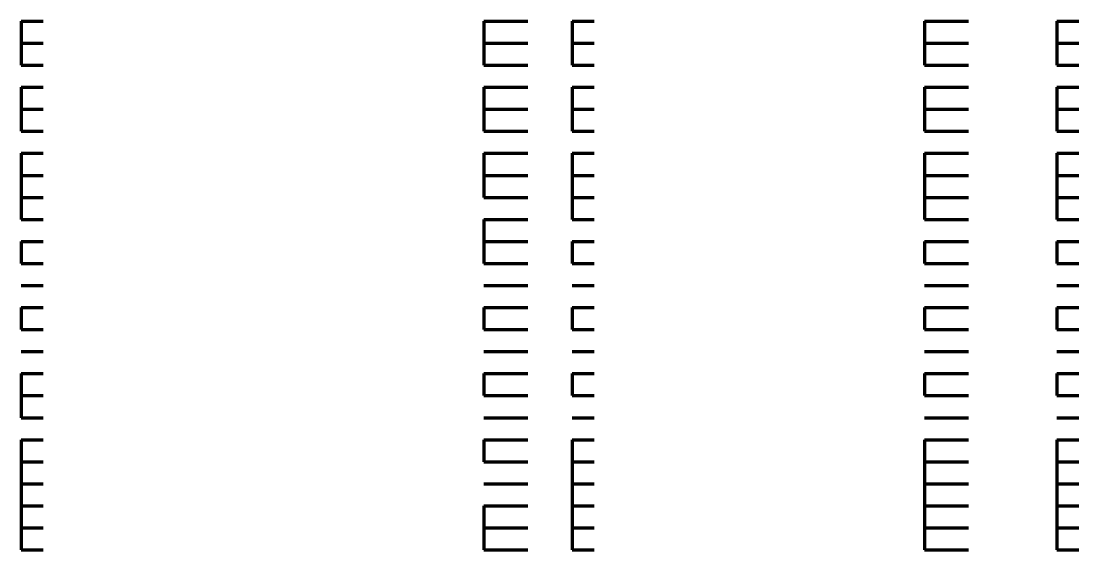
# Model space of a CAD drawing. Header units: inches. Extents: x 16 to 776, y 37 to 575.
# Drawn here: x 654.17 to 662.17, y 338.83 to 342.83 of the extents above; entities that cross this region are included whole.
import ezdxf

# ---------------------------------------------------------------- set-up
doc = ezdxf.new("R2010")
doc.units = ezdxf.units.IN
doc.header["$MEASUREMENT"] = 0
doc.layers.add('P', color=250, linetype='CONTINUOUS', lineweight=100)

msp = doc.modelspace()

# ---------------------------------------------------------------- linework, layer by layer
at = {"layer": 'P', "color": 0, "linetype": 'Continuous'}
for points in [[(654.1667, 342.8333), (654.1667, 342.8333)], [(654.1667, 342.8333), (654.3333, 342.8333)], [(654.1667, 342.8333), (654.1667, 342.6667)], [(654.1667, 342.8333), (654.3333, 342.8333)], [(654.1667, 342.8333), (654.1667, 342.8333)], [(657.6667, 342.8333), (657.8333, 342.8333)], [(657.6667, 342.8333), (657.6667, 342.6667)], [(657.6667, 342.8333), (657.8333, 342.8333)], [(657.8333, 342.8333), (658, 342.8333)], [(657.8333, 342.8333), (658, 342.8333)], [(658.3333, 342.8333), (658.5, 342.8333)], [(658.3333, 342.8333), (658.3333, 342.6667)], [(658.3333, 342.8333), (658.5, 342.8333)], [(658.5, 342.8333), (658.5, 342.8333)], [(658.5, 342.8333), (658.5, 342.8333)], [(661, 342.8333), (661.1667, 342.8333)], [(661, 342.8333), (661, 342.6667)], [(661, 342.8333), (661.1667, 342.8333)], [(661.1667, 342.8333), (661.3333, 342.8333)], [(661.1667, 342.8333), (661.3333, 342.8333)], [(662, 342.8333), (662, 342.8333)], [(662, 342.8333), (662.1667, 342.8333)], [(662, 342.8333), (662, 342.6667)], [(662, 342.8333), (662.1667, 342.8333)], [(662, 342.8333), (662, 342.8333)], [(654.1667, 342.6667), (654.1667, 342.6667)], [(654.1667, 342.6667), (654.3333, 342.6667)], [(654.1667, 342.6667), (654.1667, 342.6667)], [(654.1667, 342.6667), (654.1667, 342.6667)], [(654.1667, 342.6667), (654.3333, 342.6667)], [(654.1667, 342.6667), (654.3333, 342.6667)], [(654.1667, 342.6667), (654.1667, 342.6667)], [(654.1667, 342.6667), (654.1667, 342.5)], [(654.1667, 342.6667), (654.3333, 342.6667)], [(654.1667, 342.6667), (654.1667, 342.6667)], [(657.6667, 342.6667), (657.8333, 342.6667)], [(657.6667, 342.6667), (657.6667, 342.6667)], [(657.6667, 342.6667), (657.8333, 342.6667)], [(657.6667, 342.6667), (657.8333, 342.6667)], [(657.6667, 342.6667), (657.6667, 342.5)], [(657.6667, 342.6667), (657.8333, 342.6667)], [(657.8333, 342.6667), (658, 342.6667)], [(657.8333, 342.6667), (658, 342.6667)], [(657.8333, 342.6667), (658, 342.6667)], [(657.8333, 342.6667), (658, 342.6667)], [(658.3333, 342.6667), (658.5, 342.6667)], [(658.3333, 342.6667), (658.3333, 342.6667)], [(658.3333, 342.6667), (658.5, 342.6667)], [(658.3333, 342.6667), (658.5, 342.6667)], [(658.3333, 342.6667), (658.3333, 342.5)], [(658.3333, 342.6667), (658.5, 342.6667)], [(658.5, 342.6667), (658.5, 342.6667)], [(658.5, 342.6667), (658.5, 342.6667)], [(658.5, 342.6667), (658.5, 342.6667)], [(658.5, 342.6667), (658.5, 342.6667)], [(661, 342.6667), (661.1667, 342.6667)], [(661, 342.6667), (661, 342.6667)], [(661, 342.6667), (661.1667, 342.6667)], [(661, 342.6667), (661.1667, 342.6667)], [(661, 342.6667), (661, 342.5)], [(661, 342.6667), (661.1667, 342.6667)], [(661.1667, 342.6667), (661.3333, 342.6667)], [(661.1667, 342.6667), (661.3333, 342.6667)], [(661.1667, 342.6667), (661.3333, 342.6667)], [(661.1667, 342.6667), (661.3333, 342.6667)], [(662, 342.6667), (662, 342.6667)], [(662, 342.6667), (662.1667, 342.6667)], [(662, 342.6667), (662, 342.6667)], [(662, 342.6667), (662, 342.6667)], [(662, 342.6667), (662.1667, 342.6667)], [(662, 342.6667), (662.1667, 342.6667)], [(662, 342.6667), (662, 342.6667)], [(662, 342.6667), (662, 342.5)], [(662, 342.6667), (662.1667, 342.6667)], [(662, 342.6667), (662, 342.6667)], [(654.1667, 342.5), (654.1667, 342.5)], [(654.1667, 342.5), (654.3333, 342.5)], [(654.1667, 342.5), (654.3333, 342.5)], [(654.1667, 342.5), (654.1667, 342.5)], [(657.6667, 342.5), (657.8333, 342.5)], [(657.6667, 342.5), (657.8333, 342.5)], [(657.8333, 342.5), (658, 342.5)], [(657.8333, 342.5), (658, 342.5)], [(658.3333, 342.5), (658.5, 342.5)], [(658.3333, 342.5), (658.5, 342.5)], [(658.5, 342.5), (658.5, 342.5)], [(658.5, 342.5), (658.5, 342.5)], [(661, 342.5), (661.1667, 342.5)], [(661, 342.5), (661.1667, 342.5)], [(661.1667, 342.5), (661.3333, 342.5)], [(661.1667, 342.5), (661.3333, 342.5)], [(662, 342.5), (662, 342.5)], [(662, 342.5), (662.1667, 342.5)], [(662, 342.5), (662.1667, 342.5)], [(662, 342.5), (662, 342.5)], [(654.1667, 342.3333), (654.1667, 342.3333)], [(654.1667, 342.3333), (654.3333, 342.3333)], [(654.1667, 342.3333), (654.1667, 342.1667)], [(654.1667, 342.3333), (654.3333, 342.3333)], [(654.1667, 342.3333), (654.1667, 342.3333)], [(657.6667, 342.3333), (657.8333, 342.3333)], [(657.6667, 342.3333), (657.6667, 342.1667)], [(657.6667, 342.3333), (657.8333, 342.3333)], [(657.8333, 342.3333), (658, 342.3333)], [(657.8333, 342.3333), (658, 342.3333)], [(658.3333, 342.3333), (658.5, 342.3333)], [(658.3333, 342.3333), (658.3333, 342.1667)], [(658.3333, 342.3333), (658.5, 342.3333)], [(658.5, 342.3333), (658.5, 342.3333)], [(658.5, 342.3333), (658.5, 342.3333)], [(661, 342.3333), (661.1667, 342.3333)], [(661, 342.3333), (661, 342.1667)], [(661, 342.3333), (661.1667, 342.3333)], [(661.1667, 342.3333), (661.3333, 342.3333)], [(661.1667, 342.3333), (661.3333, 342.3333)], [(662, 342.3333), (662, 342.3333)], [(662, 342.3333), (662.1667, 342.3333)], [(662, 342.3333), (662, 342.1667)], [(662, 342.3333), (662.1667, 342.3333)], [(662, 342.3333), (662, 342.3333)], [(654.1667, 342.1667), (654.1667, 342.1667)], [(654.1667, 342.1667), (654.3333, 342.1667)], [(654.1667, 342.1667), (654.1667, 342.1667)], [(654.1667, 342.1667), (654.1667, 342.1667)], [(654.1667, 342.1667), (654.3333, 342.1667)], [(654.1667, 342.1667), (654.3333, 342.1667)], [(654.1667, 342.1667), (654.1667, 342.1667)], [(654.1667, 342.1667), (654.1667, 342)], [(654.1667, 342.1667), (654.3333, 342.1667)], [(654.1667, 342.1667), (654.1667, 342.1667)], [(657.6667, 342.1667), (657.8333, 342.1667)], [(657.6667, 342.1667), (657.6667, 342.1667)], [(657.6667, 342.1667), (657.8333, 342.1667)], [(657.6667, 342.1667), (657.8333, 342.1667)], [(657.6667, 342.1667), (657.6667, 342)], [(657.6667, 342.1667), (657.8333, 342.1667)], [(657.8333, 342.1667), (658, 342.1667)], [(657.8333, 342.1667), (658, 342.1667)], [(657.8333, 342.1667), (658, 342.1667)], [(657.8333, 342.1667), (658, 342.1667)], [(658.3333, 342.1667), (658.5, 342.1667)], [(658.3333, 342.1667), (658.3333, 342.1667)], [(658.3333, 342.1667), (658.5, 342.1667)], [(658.3333, 342.1667), (658.5, 342.1667)], [(658.3333, 342.1667), (658.3333, 342)], [(658.3333, 342.1667), (658.5, 342.1667)], [(658.5, 342.1667), (658.5, 342.1667)], [(658.5, 342.1667), (658.5, 342.1667)], [(658.5, 342.1667), (658.5, 342.1667)], [(658.5, 342.1667), (658.5, 342.1667)], [(661, 342.1667), (661.1667, 342.1667)], [(661, 342.1667), (661, 342.1667)], [(661, 342.1667), (661.1667, 342.1667)], [(661, 342.1667), (661.1667, 342.1667)], [(661, 342.1667), (661, 342)], [(661, 342.1667), (661.1667, 342.1667)], [(661.1667, 342.1667), (661.3333, 342.1667)], [(661.1667, 342.1667), (661.3333, 342.1667)], [(661.1667, 342.1667), (661.3333, 342.1667)], [(661.1667, 342.1667), (661.3333, 342.1667)], [(662, 342.1667), (662, 342.1667)], [(662, 342.1667), (662.1667, 342.1667)], [(662, 342.1667), (662, 342.1667)], [(662, 342.1667), (662, 342.1667)], [(662, 342.1667), (662.1667, 342.1667)], [(662, 342.1667), (662.1667, 342.1667)], [(662, 342.1667), (662, 342.1667)], [(662, 342.1667), (662, 342)], [(662, 342.1667), (662.1667, 342.1667)], [(662, 342.1667), (662, 342.1667)], [(654.1667, 342), (654.1667, 342)], [(654.1667, 342), (654.3333, 342)], [(654.1667, 342), (654.3333, 342)], [(654.1667, 342), (654.1667, 342)], [(654.1667, 342), (654.3333, 342)], [(654.1667, 342), (654.1667, 342)], [(657.6667, 342), (657.8333, 342)], [(657.6667, 342), (657.8333, 342)], [(657.8333, 342), (658, 342)], [(657.8333, 342), (658, 342)], [(658.3333, 342), (658.5, 342)], [(658.3333, 342), (658.5, 342)], [(658.5, 342), (658.5, 342)], [(658.5, 342), (658.5, 342)], [(661, 342), (661.1667, 342)], [(661, 342), (661.1667, 342)], [(661.1667, 342), (661.3333, 342)], [(661.1667, 342), (661.3333, 342)], [(662, 342), (662, 342)], [(662, 342), (662.1667, 342)], [(662, 342), (662.1667, 342)], [(662, 342), (662, 342)], [(654.1667, 341.8333), (654.1667, 341.8333)], [(654.1667, 341.8333), (654.3333, 341.8333)], [(654.1667, 341.8333), (654.1667, 341.8333)], [(654.1667, 341.8333), (654.3333, 341.8333)], [(654.1667, 341.8333), (654.1667, 341.8333)], [(654.1667, 341.8333), (654.3333, 341.8333)], [(654.1667, 341.8333), (654.3333, 341.8333)], [(654.1667, 341.8333), (654.1667, 341.8333)], [(654.1667, 341.8333), (654.1667, 341.6667)], [(654.1667, 341.8333), (654.3333, 341.8333)], [(654.1667, 341.8333), (654.1667, 341.8333)], [(657.6667, 341.8333), (657.8333, 341.8333)], [(657.6667, 341.8333), (657.6667, 341.8333)], [(657.6667, 341.8333), (657.8333, 341.8333)], [(657.6667, 341.8333), (657.8333, 341.8333)], [(657.6667, 341.8333), (657.6667, 341.6667)], [(657.6667, 341.8333), (657.8333, 341.8333)], [(657.8333, 341.8333), (658, 341.8333)], [(657.8333, 341.8333), (658, 341.8333)], [(657.8333, 341.8333), (658, 341.8333)], [(657.8333, 341.8333), (658, 341.8333)], [(658.3333, 341.8333), (658.5, 341.8333)], [(658.3333, 341.8333), (658.3333, 341.8333)], [(658.3333, 341.8333), (658.5, 341.8333)], [(658.3333, 341.8333), (658.5, 341.8333)], [(658.3333, 341.8333), (658.3333, 341.6667)], [(658.3333, 341.8333), (658.5, 341.8333)], [(658.5, 341.8333), (658.5, 341.8333)], [(658.5, 341.8333), (658.5, 341.8333)], [(658.5, 341.8333), (658.5, 341.8333)], [(658.5, 341.8333), (658.5, 341.8333)], [(661, 341.8333), (661.1667, 341.8333)], [(661, 341.8333), (661, 341.8333)], [(661, 341.8333), (661.1667, 341.8333)], [(661, 341.8333), (661.1667, 341.8333)], [(661, 341.8333), (661, 341.6667)], [(661, 341.8333), (661.1667, 341.8333)], [(661.1667, 341.8333), (661.3333, 341.8333)], [(661.1667, 341.8333), (661.3333, 341.8333)], [(661.1667, 341.8333), (661.3333, 341.8333)], [(661.1667, 341.8333), (661.3333, 341.8333)], [(662, 341.8333), (662, 341.8333)], [(662, 341.8333), (662.1667, 341.8333)], [(662, 341.8333), (662, 341.8333)], [(662, 341.8333), (662, 341.8333)], [(662, 341.8333), (662.1667, 341.8333)], [(662, 341.8333), (662.1667, 341.8333)], [(662, 341.8333), (662, 341.8333)], [(662, 341.8333), (662, 341.6667)], [(662, 341.8333), (662.1667, 341.8333)], [(662, 341.8333), (662, 341.8333)], [(654.1667, 341.6667), (654.1667, 341.6667)], [(654.1667, 341.6667), (654.3333, 341.6667)], [(654.1667, 341.6667), (654.1667, 341.5)], [(654.1667, 341.6667), (654.3333, 341.6667)], [(654.1667, 341.6667), (654.1667, 341.6667)], [(657.6667, 341.6667), (657.8333, 341.6667)], [(657.6667, 341.6667), (657.6667, 341.5)], [(657.6667, 341.6667), (657.8333, 341.6667)], [(657.8333, 341.6667), (658, 341.6667)], [(657.8333, 341.6667), (658, 341.6667)], [(658.3333, 341.6667), (658.5, 341.6667)], [(658.3333, 341.6667), (658.3333, 341.5)], [(658.3333, 341.6667), (658.5, 341.6667)], [(658.5, 341.6667), (658.5, 341.6667)], [(658.5, 341.6667), (658.5, 341.6667)], [(661, 341.6667), (661.1667, 341.6667)], [(661, 341.6667), (661, 341.5)], [(661, 341.6667), (661.1667, 341.6667)], [(661.1667, 341.6667), (661.3333, 341.6667)], [(661.1667, 341.6667), (661.3333, 341.6667)], [(662, 341.6667), (662, 341.6667)], [(662, 341.6667), (662.1667, 341.6667)], [(662, 341.6667), (662, 341.5)], [(662, 341.6667), (662.1667, 341.6667)], [(662, 341.6667), (662, 341.6667)], [(654.1667, 341.5), (654.1667, 341.5)], [(654.1667, 341.5), (654.3333, 341.5)], [(654.1667, 341.5), (654.1667, 341.3333)], [(654.1667, 341.5), (654.3333, 341.5)], [(654.1667, 341.5), (654.1667, 341.5)], [(657.6667, 341.5), (657.8333, 341.5)], [(657.6667, 341.5), (657.8333, 341.5)], [(657.6667, 341.5), (657.8333, 341.5)], [(657.8333, 341.5), (658, 341.5)], [(657.8333, 341.5), (658, 341.5)], [(657.8333, 341.5), (658, 341.5)], [(658.3333, 341.5), (658.5, 341.5)], [(658.3333, 341.5), (658.3333, 341.3333)], [(658.3333, 341.5), (658.5, 341.5)], [(658.5, 341.5), (658.5, 341.5)], [(658.5, 341.5), (658.5, 341.5)], [(661, 341.5), (661.1667, 341.5)], [(661, 341.5), (661, 341.3333)], [(661, 341.5), (661.1667, 341.5)], [(661.1667, 341.5), (661.3333, 341.5)], [(661.1667, 341.5), (661.3333, 341.5)], [(662, 341.5), (662, 341.5)], [(662, 341.5), (662.1667, 341.5)], [(662, 341.5), (662, 341.3333)], [(662, 341.5), (662.1667, 341.5)], [(662, 341.5), (662, 341.5)], [(654.1667, 341.3333), (654.1667, 341.3333)], [(654.1667, 341.3333), (654.3333, 341.3333)], [(654.1667, 341.3333), (654.1667, 341.3333)], [(654.1667, 341.3333), (654.3333, 341.3333)], [(654.1667, 341.3333), (654.3333, 341.3333)], [(654.1667, 341.3333), (654.1667, 341.3333)], [(654.1667, 341.3333), (654.1667, 341.3333)], [(654.1667, 341.3333), (654.3333, 341.3333)], [(654.1667, 341.3333), (654.3333, 341.3333)], [(654.1667, 341.3333), (654.1667, 341.3333)], [(654.1667, 341.3333), (654.3333, 341.3333)], [(654.1667, 341.3333), (654.1667, 341.3333)], [(657.6667, 341.3333), (657.8333, 341.3333)], [(657.6667, 341.3333), (657.8333, 341.3333)], [(657.6667, 341.3333), (657.8333, 341.3333)], [(657.6667, 341.3333), (657.8333, 341.3333)], [(657.6667, 341.3333), (657.6667, 341.1667)], [(657.6667, 341.3333), (657.8333, 341.3333)], [(657.8333, 341.3333), (658, 341.3333)], [(657.8333, 341.3333), (658, 341.3333)], [(657.8333, 341.3333), (658, 341.3333)], [(657.8333, 341.3333), (658, 341.3333)], [(657.8333, 341.3333), (658, 341.3333)], [(658.3333, 341.3333), (658.5, 341.3333)], [(658.3333, 341.3333), (658.5, 341.3333)], [(658.3333, 341.3333), (658.5, 341.3333)], [(658.3333, 341.3333), (658.5, 341.3333)], [(658.3333, 341.3333), (658.5, 341.3333)], [(658.3333, 341.3333), (658.5, 341.3333)], [(658.5, 341.3333), (658.5, 341.3333)], [(658.5, 341.3333), (658.5, 341.3333)], [(658.5, 341.3333), (658.5, 341.3333)], [(658.5, 341.3333), (658.5, 341.3333)], [(658.5, 341.3333), (658.5, 341.3333)], [(658.5, 341.3333), (658.5, 341.3333)], [(661, 341.3333), (661.1667, 341.3333)], [(661, 341.3333), (661.1667, 341.3333)], [(661, 341.3333), (661.1667, 341.3333)], [(661, 341.3333), (661.1667, 341.3333)], [(661, 341.3333), (661.1667, 341.3333)], [(661, 341.3333), (661.1667, 341.3333)], [(661.1667, 341.3333), (661.3333, 341.3333)], [(661.1667, 341.3333), (661.3333, 341.3333)], [(661.1667, 341.3333), (661.3333, 341.3333)], [(661.1667, 341.3333), (661.3333, 341.3333)], [(661.1667, 341.3333), (661.3333, 341.3333)], [(661.1667, 341.3333), (661.3333, 341.3333)], [(662, 341.3333), (662, 341.3333)], [(662, 341.3333), (662.1667, 341.3333)], [(662, 341.3333), (662, 341.3333)], [(662, 341.3333), (662.1667, 341.3333)], [(662, 341.3333), (662.1667, 341.3333)], [(662, 341.3333), (662, 341.3333)], [(662, 341.3333), (662, 341.3333)], [(662, 341.3333), (662.1667, 341.3333)], [(662, 341.3333), (662.1667, 341.3333)], [(662, 341.3333), (662, 341.3333)], [(662, 341.3333), (662.1667, 341.3333)], [(662, 341.3333), (662, 341.3333)], [(654.1667, 341.1667), (654.1667, 341.1667)], [(654.1667, 341.1667), (654.3333, 341.1667)], [(654.1667, 341.1667), (654.1667, 341)], [(654.1667, 341.1667), (654.3333, 341.1667)], [(654.1667, 341.1667), (654.1667, 341.1667)], [(657.6667, 341.1667), (657.8333, 341.1667)], [(657.6667, 341.1667), (657.6667, 341)], [(657.6667, 341.1667), (657.8333, 341.1667)], [(657.8333, 341.1667), (658, 341.1667)], [(657.8333, 341.1667), (658, 341.1667)], [(658.3333, 341.1667), (658.5, 341.1667)], [(658.3333, 341.1667), (658.3333, 341)], [(658.3333, 341.1667), (658.5, 341.1667)], [(658.5, 341.1667), (658.5, 341.1667)], [(658.5, 341.1667), (658.5, 341.1667)], [(661, 341.1667), (661.1667, 341.1667)], [(661, 341.1667), (661, 341)], [(661, 341.1667), (661.1667, 341.1667)], [(661.1667, 341.1667), (661.3333, 341.1667)], [(661.1667, 341.1667), (661.3333, 341.1667)], [(662, 341.1667), (662, 341.1667)], [(662, 341.1667), (662.1667, 341.1667)], [(662, 341.1667), (662, 341)], [(662, 341.1667), (662.1667, 341.1667)], [(662, 341.1667), (662, 341.1667)], [(654.1667, 341), (654.1667, 341)], [(654.1667, 341), (654.3333, 341)], [(654.1667, 341), (654.1667, 341)], [(654.1667, 341), (654.1667, 341)], [(654.1667, 341), (654.3333, 341)], [(654.1667, 341), (654.3333, 341)], [(654.1667, 341), (654.1667, 341)], [(654.1667, 341), (654.3333, 341)], [(654.1667, 341), (654.1667, 341)], [(654.1667, 341), (654.3333, 341)], [(654.1667, 341), (654.1667, 341)], [(657.6667, 341), (657.8333, 341)], [(657.6667, 341), (657.6667, 341)], [(657.6667, 341), (657.8333, 341)], [(657.6667, 341), (657.8333, 341)], [(657.6667, 341), (657.8333, 341)], [(657.6667, 341), (657.8333, 341)], [(657.8333, 341), (658, 341)], [(657.8333, 341), (658, 341)], [(657.8333, 341), (658, 341)], [(657.8333, 341), (658, 341)], [(657.8333, 341), (658, 341)], [(658.3333, 341), (658.5, 341)], [(658.3333, 341), (658.3333, 341)], [(658.3333, 341), (658.5, 341)], [(658.3333, 341), (658.5, 341)], [(658.3333, 341), (658.5, 341)], [(658.3333, 341), (658.5, 341)], [(658.5, 341), (658.5, 341)], [(658.5, 341), (658.5, 341)], [(658.5, 341), (658.5, 341)], [(658.5, 341), (658.5, 341)], [(658.5, 341), (658.5, 341)], [(661, 341), (661.1667, 341)], [(661, 341), (661, 341)], [(661, 341), (661.1667, 341)], [(661, 341), (661.1667, 341)], [(661, 341), (661.1667, 341)], [(661, 341), (661.1667, 341)], [(661.1667, 341), (661.3333, 341)], [(661.1667, 341), (661.3333, 341)], [(661.1667, 341), (661.3333, 341)], [(661.1667, 341), (661.3333, 341)], [(661.1667, 341), (661.3333, 341)], [(662, 341), (662, 341)], [(662, 341), (662.1667, 341)], [(662, 341), (662, 341)], [(662, 341), (662, 341)], [(662, 341), (662.1667, 341)], [(662, 341), (662.1667, 341)], [(662, 341), (662, 341)], [(662, 341), (662.1667, 341)], [(662, 341), (662, 341)], [(662, 341), (662.1667, 341)], [(662, 341), (662, 341)], [(654.1667, 340.8333), (654.1667, 340.8333)], [(654.1667, 340.8333), (654.3333, 340.8333)], [(654.1667, 340.8333), (654.1667, 340.8333)], [(654.1667, 340.8333), (654.3333, 340.8333)], [(654.1667, 340.8333), (654.3333, 340.8333)], [(654.1667, 340.8333), (654.1667, 340.8333)], [(657.6667, 340.8333), (657.8333, 340.8333)], [(657.6667, 340.8333), (657.8333, 340.8333)], [(657.6667, 340.8333), (657.8333, 340.8333)], [(657.8333, 340.8333), (658, 340.8333)], [(657.8333, 340.8333), (658, 340.8333)], [(657.8333, 340.8333), (658, 340.8333)], [(658.3333, 340.8333), (658.5, 340.8333)], [(658.3333, 340.8333), (658.5, 340.8333)], [(658.3333, 340.8333), (658.5, 340.8333)], [(658.5, 340.8333), (658.5, 340.8333)], [(658.5, 340.8333), (658.5, 340.8333)], [(658.5, 340.8333), (658.5, 340.8333)], [(661, 340.8333), (661.1667, 340.8333)], [(661, 340.8333), (661.1667, 340.8333)], [(661, 340.8333), (661.1667, 340.8333)], [(661.1667, 340.8333), (661.3333, 340.8333)], [(661.1667, 340.8333), (661.3333, 340.8333)], [(661.1667, 340.8333), (661.3333, 340.8333)], [(662, 340.8333), (662, 340.8333)], [(662, 340.8333), (662.1667, 340.8333)], [(662, 340.8333), (662, 340.8333)], [(662, 340.8333), (662.1667, 340.8333)], [(662, 340.8333), (662.1667, 340.8333)], [(662, 340.8333), (662, 340.8333)], [(654.1667, 340.6667), (654.1667, 340.6667)], [(654.1667, 340.6667), (654.3333, 340.6667)], [(654.1667, 340.6667), (654.1667, 340.5)], [(654.1667, 340.6667), (654.3333, 340.6667)], [(654.1667, 340.6667), (654.1667, 340.6667)], [(657.6667, 340.6667), (657.8333, 340.6667)], [(657.6667, 340.6667), (657.6667, 340.5)], [(657.6667, 340.6667), (657.8333, 340.6667)], [(657.8333, 340.6667), (658, 340.6667)], [(657.8333, 340.6667), (658, 340.6667)], [(658.3333, 340.6667), (658.5, 340.6667)], [(658.3333, 340.6667), (658.3333, 340.5)], [(658.3333, 340.6667), (658.5, 340.6667)], [(658.5, 340.6667), (658.5, 340.6667)], [(658.5, 340.6667), (658.5, 340.6667)], [(661, 340.6667), (661.1667, 340.6667)], [(661, 340.6667), (661, 340.5)], [(661, 340.6667), (661.1667, 340.6667)], [(661.1667, 340.6667), (661.3333, 340.6667)], [(661.1667, 340.6667), (661.3333, 340.6667)], [(662, 340.6667), (662, 340.6667)], [(662, 340.6667), (662.1667, 340.6667)], [(662, 340.6667), (662, 340.5)], [(662, 340.6667), (662.1667, 340.6667)], [(662, 340.6667), (662, 340.6667)], [(654.1667, 340.5), (654.1667, 340.5)], [(654.1667, 340.5), (654.3333, 340.5)], [(654.1667, 340.5), (654.1667, 340.5)], [(654.1667, 340.5), (654.1667, 340.5)], [(654.1667, 340.5), (654.3333, 340.5)], [(654.1667, 340.5), (654.3333, 340.5)], [(654.1667, 340.5), (654.1667, 340.5)], [(654.1667, 340.5), (654.3333, 340.5)], [(654.1667, 340.5), (654.1667, 340.5)], [(654.1667, 340.5), (654.3333, 340.5)], [(654.1667, 340.5), (654.1667, 340.5)], [(657.6667, 340.5), (657.8333, 340.5)], [(657.6667, 340.5), (657.6667, 340.5)], [(657.6667, 340.5), (657.8333, 340.5)], [(657.6667, 340.5), (657.8333, 340.5)], [(657.6667, 340.5), (657.8333, 340.5)], [(657.6667, 340.5), (657.8333, 340.5)], [(657.8333, 340.5), (658, 340.5)], [(657.8333, 340.5), (658, 340.5)], [(657.8333, 340.5), (658, 340.5)], [(657.8333, 340.5), (658, 340.5)], [(657.8333, 340.5), (658, 340.5)], [(658.3333, 340.5), (658.5, 340.5)], [(658.3333, 340.5), (658.3333, 340.5)], [(658.3333, 340.5), (658.5, 340.5)], [(658.3333, 340.5), (658.5, 340.5)], [(658.3333, 340.5), (658.5, 340.5)], [(658.3333, 340.5), (658.5, 340.5)], [(658.5, 340.5), (658.5, 340.5)], [(658.5, 340.5), (658.5, 340.5)], [(658.5, 340.5), (658.5, 340.5)], [(658.5, 340.5), (658.5, 340.5)], [(658.5, 340.5), (658.5, 340.5)], [(661, 340.5), (661.1667, 340.5)], [(661, 340.5), (661, 340.5)], [(661, 340.5), (661.1667, 340.5)], [(661, 340.5), (661.1667, 340.5)], [(661, 340.5), (661.1667, 340.5)], [(661, 340.5), (661.1667, 340.5)], [(661.1667, 340.5), (661.3333, 340.5)], [(661.1667, 340.5), (661.3333, 340.5)], [(661.1667, 340.5), (661.3333, 340.5)], [(661.1667, 340.5), (661.3333, 340.5)], [(661.1667, 340.5), (661.3333, 340.5)], [(662, 340.5), (662, 340.5)], [(662, 340.5), (662.1667, 340.5)], [(662, 340.5), (662, 340.5)], [(662, 340.5), (662, 340.5)], [(662, 340.5), (662.1667, 340.5)], [(662, 340.5), (662.1667, 340.5)], [(662, 340.5), (662, 340.5)], [(662, 340.5), (662.1667, 340.5)], [(662, 340.5), (662, 340.5)], [(662, 340.5), (662.1667, 340.5)], [(662, 340.5), (662, 340.5)], [(654.1667, 340.3333), (654.1667, 340.3333)], [(654.1667, 340.3333), (654.3333, 340.3333)], [(654.1667, 340.3333), (654.1667, 340.3333)], [(654.1667, 340.3333), (654.3333, 340.3333)], [(654.1667, 340.3333), (654.3333, 340.3333)], [(654.1667, 340.3333), (654.1667, 340.3333)], [(657.6667, 340.3333), (657.8333, 340.3333)], [(657.6667, 340.3333), (657.8333, 340.3333)], [(657.6667, 340.3333), (657.8333, 340.3333)], [(657.8333, 340.3333), (658, 340.3333)], [(657.8333, 340.3333), (658, 340.3333)], [(657.8333, 340.3333), (658, 340.3333)], [(658.3333, 340.3333), (658.5, 340.3333)], [(658.3333, 340.3333), (658.5, 340.3333)], [(658.3333, 340.3333), (658.5, 340.3333)], [(658.5, 340.3333), (658.5, 340.3333)], [(658.5, 340.3333), (658.5, 340.3333)], [(658.5, 340.3333), (658.5, 340.3333)], [(661, 340.3333), (661.1667, 340.3333)], [(661, 340.3333), (661.1667, 340.3333)], [(661, 340.3333), (661.1667, 340.3333)], [(661.1667, 340.3333), (661.3333, 340.3333)], [(661.1667, 340.3333), (661.3333, 340.3333)], [(661.1667, 340.3333), (661.3333, 340.3333)], [(662, 340.3333), (662, 340.3333)], [(662, 340.3333), (662.1667, 340.3333)], [(662, 340.3333), (662, 340.3333)], [(662, 340.3333), (662.1667, 340.3333)], [(662, 340.3333), (662.1667, 340.3333)], [(662, 340.3333), (662, 340.3333)], [(654.1667, 340.1667), (654.1667, 340.1667)], [(654.1667, 340.1667), (654.3333, 340.1667)], [(654.1667, 340.1667), (654.1667, 340)], [(654.1667, 340.1667), (654.3333, 340.1667)], [(654.1667, 340.1667), (654.1667, 340.1667)], [(657.6667, 340.1667), (657.8333, 340.1667)], [(657.6667, 340.1667), (657.6667, 340)], [(657.6667, 340.1667), (657.8333, 340.1667)], [(657.8333, 340.1667), (658, 340.1667)], [(657.8333, 340.1667), (658, 340.1667)], [(658.3333, 340.1667), (658.5, 340.1667)], [(658.3333, 340.1667), (658.3333, 340)], [(658.3333, 340.1667), (658.5, 340.1667)], [(658.5, 340.1667), (658.5, 340.1667)], [(658.5, 340.1667), (658.5, 340.1667)], [(661, 340.1667), (661.1667, 340.1667)], [(661, 340.1667), (661, 340)], [(661, 340.1667), (661.1667, 340.1667)], [(661.1667, 340.1667), (661.3333, 340.1667)], [(661.1667, 340.1667), (661.3333, 340.1667)], [(662, 340.1667), (662, 340.1667)], [(662, 340.1667), (662.1667, 340.1667)], [(662, 340.1667), (662, 340)], [(662, 340.1667), (662.1667, 340.1667)], [(662, 340.1667), (662, 340.1667)], [(654.1667, 340), (654.1667, 340)], [(654.1667, 340), (654.3333, 340)], [(654.1667, 340), (654.1667, 340)], [(654.1667, 340), (654.1667, 340)], [(654.1667, 340), (654.3333, 340)], [(654.1667, 340), (654.3333, 340)], [(654.1667, 340), (654.1667, 340)], [(654.1667, 340), (654.1667, 339.8333)], [(654.1667, 340), (654.3333, 340)], [(654.1667, 340), (654.1667, 340)], [(657.6667, 340), (657.8333, 340)], [(657.6667, 340), (657.6667, 340)], [(657.6667, 340), (657.8333, 340)], [(657.6667, 340), (657.8333, 340)], [(657.6667, 340), (657.8333, 340)], [(657.6667, 340), (657.8333, 340)], [(657.8333, 340), (658, 340)], [(657.8333, 340), (658, 340)], [(657.8333, 340), (658, 340)], [(657.8333, 340), (658, 340)], [(657.8333, 340), (658, 340)], [(658.3333, 340), (658.5, 340)], [(658.3333, 340), (658.3333, 340)], [(658.3333, 340), (658.5, 340)], [(658.3333, 340), (658.5, 340)], [(658.3333, 340), (658.5, 340)], [(658.3333, 340), (658.5, 340)], [(658.5, 340), (658.5, 340)], [(658.5, 340), (658.5, 340)], [(658.5, 340), (658.5, 340)], [(658.5, 340), (658.5, 340)], [(658.5, 340), (658.5, 340)], [(661, 340), (661.1667, 340)], [(661, 340), (661, 340)], [(661, 340), (661.1667, 340)], [(661, 340), (661.1667, 340)], [(661, 340), (661.1667, 340)], [(661, 340), (661.1667, 340)], [(661.1667, 340), (661.3333, 340)], [(661.1667, 340), (661.3333, 340)], [(661.1667, 340), (661.3333, 340)], [(661.1667, 340), (661.3333, 340)], [(661.1667, 340), (661.3333, 340)], [(662, 340), (662, 340)], [(662, 340), (662.1667, 340)], [(662, 340), (662, 340)], [(662, 340), (662, 340)], [(662, 340), (662.1667, 340)], [(662, 340), (662.1667, 340)], [(662, 340), (662, 340)], [(662, 340), (662.1667, 340)], [(662, 340), (662, 340)], [(662, 340), (662.1667, 340)], [(662, 340), (662, 340)], [(654.1667, 339.8333), (654.1667, 339.8333)], [(654.1667, 339.8333), (654.3333, 339.8333)], [(654.1667, 339.8333), (654.3333, 339.8333)], [(654.1667, 339.8333), (654.1667, 339.8333)], [(654.1667, 339.8333), (654.3333, 339.8333)], [(654.1667, 339.8333), (654.1667, 339.8333)], [(657.6667, 339.8333), (657.8333, 339.8333)], [(657.6667, 339.8333), (657.8333, 339.8333)], [(657.6667, 339.8333), (657.8333, 339.8333)], [(657.8333, 339.8333), (658, 339.8333)], [(657.8333, 339.8333), (658, 339.8333)], [(657.8333, 339.8333), (658, 339.8333)], [(658.3333, 339.8333), (658.5, 339.8333)], [(658.3333, 339.8333), (658.5, 339.8333)], [(658.3333, 339.8333), (658.5, 339.8333)], [(658.5, 339.8333), (658.5, 339.8333)], [(658.5, 339.8333), (658.5, 339.8333)], [(658.5, 339.8333), (658.5, 339.8333)], [(661, 339.8333), (661.1667, 339.8333)], [(661, 339.8333), (661.1667, 339.8333)], [(661, 339.8333), (661.1667, 339.8333)], [(661.1667, 339.8333), (661.3333, 339.8333)], [(661.1667, 339.8333), (661.3333, 339.8333)], [(661.1667, 339.8333), (661.3333, 339.8333)], [(662, 339.8333), (662, 339.8333)], [(662, 339.8333), (662.1667, 339.8333)], [(662, 339.8333), (662, 339.8333)], [(662, 339.8333), (662.1667, 339.8333)], [(662, 339.8333), (662.1667, 339.8333)], [(662, 339.8333), (662, 339.8333)], [(654.1667, 339.6667), (654.1667, 339.6667)], [(654.1667, 339.6667), (654.3333, 339.6667)], [(654.1667, 339.6667), (654.1667, 339.6667)], [(654.1667, 339.6667), (654.3333, 339.6667)], [(654.1667, 339.6667), (654.1667, 339.6667)], [(654.1667, 339.6667), (654.3333, 339.6667)], [(654.1667, 339.6667), (654.3333, 339.6667)], [(654.1667, 339.6667), (654.1667, 339.6667)], [(654.1667, 339.6667), (654.1667, 339.5)], [(654.1667, 339.6667), (654.3333, 339.6667)], [(654.1667, 339.6667), (654.1667, 339.6667)], [(657.6667, 339.6667), (657.8333, 339.6667)], [(657.6667, 339.6667), (657.6667, 339.6667)], [(657.6667, 339.6667), (657.8333, 339.6667)], [(657.6667, 339.6667), (657.8333, 339.6667)], [(657.6667, 339.6667), (657.6667, 339.5)], [(657.6667, 339.6667), (657.8333, 339.6667)], [(657.8333, 339.6667), (658, 339.6667)], [(657.8333, 339.6667), (658, 339.6667)], [(657.8333, 339.6667), (658, 339.6667)], [(657.8333, 339.6667), (658, 339.6667)], [(658.3333, 339.6667), (658.5, 339.6667)], [(658.3333, 339.6667), (658.3333, 339.6667)], [(658.3333, 339.6667), (658.5, 339.6667)], [(658.3333, 339.6667), (658.5, 339.6667)], [(658.3333, 339.6667), (658.3333, 339.5)], [(658.3333, 339.6667), (658.5, 339.6667)], [(658.5, 339.6667), (658.5, 339.6667)], [(658.5, 339.6667), (658.5, 339.6667)], [(658.5, 339.6667), (658.5, 339.6667)], [(658.5, 339.6667), (658.5, 339.6667)], [(661, 339.6667), (661.1667, 339.6667)], [(661, 339.6667), (661, 339.6667)], [(661, 339.6667), (661.1667, 339.6667)], [(661, 339.6667), (661.1667, 339.6667)], [(661, 339.6667), (661, 339.5)], [(661, 339.6667), (661.1667, 339.6667)], [(661.1667, 339.6667), (661.3333, 339.6667)], [(661.1667, 339.6667), (661.3333, 339.6667)], [(661.1667, 339.6667), (661.3333, 339.6667)], [(661.1667, 339.6667), (661.3333, 339.6667)], [(662, 339.6667), (662, 339.6667)], [(662, 339.6667), (662.1667, 339.6667)], [(662, 339.6667), (662, 339.6667)], [(662, 339.6667), (662, 339.6667)], [(662, 339.6667), (662.1667, 339.6667)], [(662, 339.6667), (662.1667, 339.6667)], [(662, 339.6667), (662, 339.6667)], [(662, 339.6667), (662, 339.5)], [(662, 339.6667), (662.1667, 339.6667)], [(662, 339.6667), (662, 339.6667)], [(654.1667, 339.5), (654.1667, 339.5)], [(654.1667, 339.5), (654.3333, 339.5)], [(654.1667, 339.5), (654.1667, 339.3333)], [(654.1667, 339.5), (654.3333, 339.5)], [(654.1667, 339.5), (654.1667, 339.5)], [(657.6667, 339.5), (657.8333, 339.5)], [(657.6667, 339.5), (657.8333, 339.5)], [(657.6667, 339.5), (657.8333, 339.5)], [(657.8333, 339.5), (658, 339.5)], [(657.8333, 339.5), (658, 339.5)], [(657.8333, 339.5), (658, 339.5)], [(658.3333, 339.5), (658.5, 339.5)], [(658.3333, 339.5), (658.3333, 339.3333)], [(658.3333, 339.5), (658.5, 339.5)], [(658.5, 339.5), (658.5, 339.5)], [(658.5, 339.5), (658.5, 339.5)], [(661, 339.5), (661.1667, 339.5)], [(661, 339.5), (661, 339.3333)], [(661, 339.5), (661.1667, 339.5)], [(661.1667, 339.5), (661.3333, 339.5)], [(661.1667, 339.5), (661.3333, 339.5)], [(662, 339.5), (662, 339.5)], [(662, 339.5), (662.1667, 339.5)], [(662, 339.5), (662, 339.3333)], [(662, 339.5), (662.1667, 339.5)], [(662, 339.5), (662, 339.5)], [(654.1667, 339.3333), (654.1667, 339.3333)], [(654.1667, 339.3333), (654.3333, 339.3333)], [(654.1667, 339.3333), (654.1667, 339.1667)], [(654.1667, 339.3333), (654.3333, 339.3333)], [(654.1667, 339.3333), (654.1667, 339.3333)], [(657.6667, 339.3333), (657.8333, 339.3333)], [(657.6667, 339.3333), (657.8333, 339.3333)], [(657.6667, 339.3333), (657.8333, 339.3333)], [(657.6667, 339.3333), (657.8333, 339.3333)], [(657.8333, 339.3333), (658, 339.3333)], [(657.8333, 339.3333), (658, 339.3333)], [(657.8333, 339.3333), (658, 339.3333)], [(657.8333, 339.3333), (658, 339.3333)], [(658.3333, 339.3333), (658.5, 339.3333)], [(658.3333, 339.3333), (658.3333, 339.1667)], [(658.3333, 339.3333), (658.5, 339.3333)], [(658.5, 339.3333), (658.5, 339.3333)], [(658.5, 339.3333), (658.5, 339.3333)], [(661, 339.3333), (661.1667, 339.3333)], [(661, 339.3333), (661, 339.1667)], [(661, 339.3333), (661.1667, 339.3333)], [(661.1667, 339.3333), (661.3333, 339.3333)], [(661.1667, 339.3333), (661.3333, 339.3333)], [(662, 339.3333), (662, 339.3333)], [(662, 339.3333), (662.1667, 339.3333)], [(662, 339.3333), (662, 339.1667)], [(662, 339.3333), (662.1667, 339.3333)], [(662, 339.3333), (662, 339.3333)], [(654.1667, 339.1667), (654.1667, 339.1667)], [(654.1667, 339.1667), (654.3333, 339.1667)], [(654.1667, 339.1667), (654.1667, 339.1667)], [(654.1667, 339.1667), (654.3333, 339.1667)], [(654.1667, 339.1667), (654.3333, 339.1667)], [(654.1667, 339.1667), (654.1667, 339.1667)], [(654.1667, 339.1667), (654.1667, 339)], [(654.1667, 339.1667), (654.3333, 339.1667)], [(654.1667, 339.1667), (654.1667, 339.1667)], [(657.6667, 339.1667), (657.8333, 339.1667)], [(657.6667, 339.1667), (657.8333, 339.1667)], [(657.6667, 339.1667), (657.8333, 339.1667)], [(657.6667, 339.1667), (657.8333, 339.1667)], [(657.6667, 339.1667), (657.6667, 339)], [(657.6667, 339.1667), (657.8333, 339.1667)], [(657.8333, 339.1667), (658, 339.1667)], [(657.8333, 339.1667), (658, 339.1667)], [(657.8333, 339.1667), (658, 339.1667)], [(657.8333, 339.1667), (658, 339.1667)], [(657.8333, 339.1667), (658, 339.1667)], [(658.3333, 339.1667), (658.5, 339.1667)], [(658.3333, 339.1667), (658.5, 339.1667)], [(658.3333, 339.1667), (658.5, 339.1667)], [(658.3333, 339.1667), (658.3333, 339)], [(658.3333, 339.1667), (658.5, 339.1667)], [(658.5, 339.1667), (658.5, 339.1667)], [(658.5, 339.1667), (658.5, 339.1667)], [(658.5, 339.1667), (658.5, 339.1667)], [(658.5, 339.1667), (658.5, 339.1667)], [(661, 339.1667), (661.1667, 339.1667)], [(661, 339.1667), (661.1667, 339.1667)], [(661, 339.1667), (661.1667, 339.1667)], [(661, 339.1667), (661, 339)], [(661, 339.1667), (661.1667, 339.1667)], [(661.1667, 339.1667), (661.3333, 339.1667)], [(661.1667, 339.1667), (661.3333, 339.1667)], [(661.1667, 339.1667), (661.3333, 339.1667)], [(661.1667, 339.1667), (661.3333, 339.1667)], [(662, 339.1667), (662, 339.1667)], [(662, 339.1667), (662.1667, 339.1667)], [(662, 339.1667), (662, 339.1667)], [(662, 339.1667), (662.1667, 339.1667)], [(662, 339.1667), (662.1667, 339.1667)], [(662, 339.1667), (662, 339.1667)], [(662, 339.1667), (662, 339)], [(662, 339.1667), (662.1667, 339.1667)], [(662, 339.1667), (662, 339.1667)], [(654.1667, 339), (654.1667, 339)], [(654.1667, 339), (654.3333, 339)], [(654.1667, 339), (654.1667, 338.8333)], [(654.1667, 339), (654.3333, 339)], [(654.1667, 339), (654.1667, 339)], [(657.6667, 339), (657.8333, 339)], [(657.6667, 339), (657.6667, 338.8333)], [(657.6667, 339), (657.8333, 339)], [(657.8333, 339), (658, 339)], [(657.8333, 339), (658, 339)], [(658.3333, 339), (658.5, 339)], [(658.3333, 339), (658.3333, 338.8333)], [(658.3333, 339), (658.5, 339)], [(658.5, 339), (658.5, 339)], [(658.5, 339), (658.5, 339)], [(661, 339), (661.1667, 339)], [(661, 339), (661, 338.8333)], [(661, 339), (661.1667, 339)], [(661.1667, 339), (661.3333, 339)], [(661.1667, 339), (661.3333, 339)], [(662, 339), (662, 339)], [(662, 339), (662.1667, 339)], [(662, 339), (662, 338.8333)], [(662, 339), (662.1667, 339)], [(662, 339), (662, 339)], [(654.1667, 338.8333), (654.1667, 338.8333)], [(654.1667, 338.8333), (654.3333, 338.8333)], [(654.1667, 338.8333), (654.1667, 338.8333)], [(654.1667, 338.8333), (654.1667, 338.8333)], [(654.1667, 338.8333), (654.3333, 338.8333)], [(654.1667, 338.8333), (654.3333, 338.8333)], [(654.1667, 338.8333), (654.1667, 338.8333)], [(654.1667, 338.8333), (654.3333, 338.8333)], [(654.1667, 338.8333), (654.1667, 338.8333)], [(657.6667, 338.8333), (657.8333, 338.8333)], [(657.6667, 338.8333), (657.6667, 338.8333)], [(657.6667, 338.8333), (657.8333, 338.8333)], [(657.6667, 338.8333), (657.8333, 338.8333)], [(657.6667, 338.8333), (657.8333, 338.8333)], [(657.8333, 338.8333), (658, 338.8333)], [(657.8333, 338.8333), (658, 338.8333)], [(657.8333, 338.8333), (658, 338.8333)], [(657.8333, 338.8333), (658, 338.8333)], [(658.3333, 338.8333), (658.5, 338.8333)], [(658.3333, 338.8333), (658.3333, 338.8333)], [(658.3333, 338.8333), (658.5, 338.8333)], [(658.3333, 338.8333), (658.5, 338.8333)], [(658.3333, 338.8333), (658.5, 338.8333)], [(658.5, 338.8333), (658.5, 338.8333)], [(658.5, 338.8333), (658.5, 338.8333)], [(658.5, 338.8333), (658.5, 338.8333)], [(658.5, 338.8333), (658.5, 338.8333)], [(661, 338.8333), (661.1667, 338.8333)], [(661, 338.8333), (661, 338.8333)], [(661, 338.8333), (661.1667, 338.8333)], [(661, 338.8333), (661.1667, 338.8333)], [(661, 338.8333), (661.1667, 338.8333)], [(661.1667, 338.8333), (661.3333, 338.8333)], [(661.1667, 338.8333), (661.3333, 338.8333)], [(661.1667, 338.8333), (661.3333, 338.8333)], [(661.1667, 338.8333), (661.3333, 338.8333)], [(662, 338.8333), (662, 338.8333)], [(662, 338.8333), (662.1667, 338.8333)], [(662, 338.8333), (662, 338.8333)], [(662, 338.8333), (662, 338.8333)], [(662, 338.8333), (662.1667, 338.8333)], [(662, 338.8333), (662.1667, 338.8333)], [(662, 338.8333), (662, 338.8333)], [(662, 338.8333), (662.1667, 338.8333)], [(662, 338.8333), (662, 338.8333)]]:
    msp.add_lwpolyline(points, dxfattribs=at)

doc.saveas('drawing.dxf')
